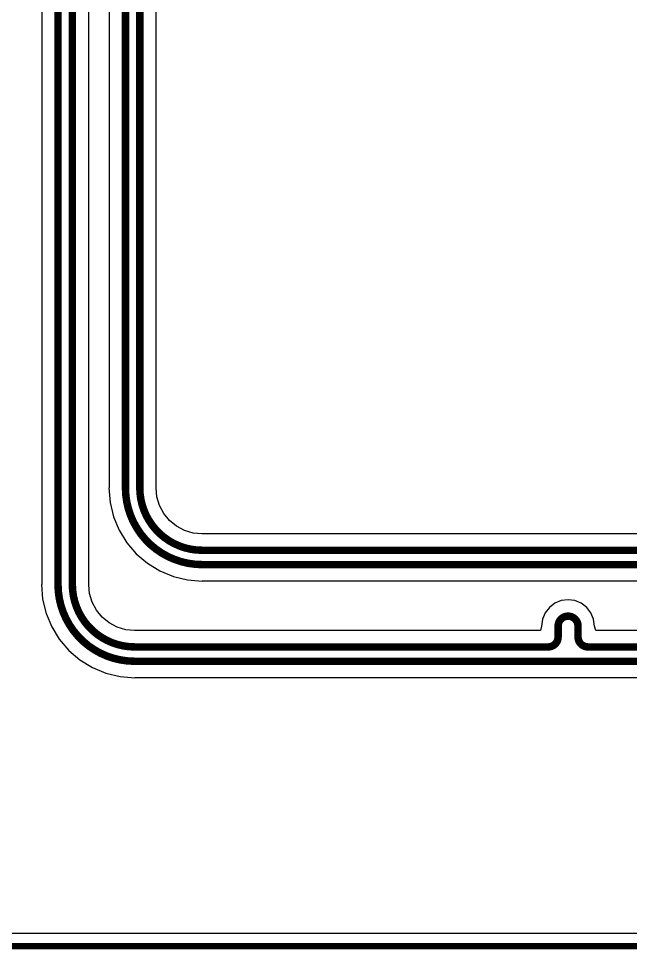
# Model space of a CAD drawing. Header units: inches. Extents: x 0 to 289, y 0 to 168.
# Drawn here: x 43.4 to 68.33, y -0.13 to 37.78 of the extents above; entities that cross this region are included whole.
import ezdxf

# ---------------------------------------------------------------- set-up
doc = ezdxf.new("R2010")
doc.units = ezdxf.units.IN
for name, color, linetype in [('Board Outline', 216, 'Continuous'), ('Bottom Layer', 5, 'Continuous'), ('Dimension', 6, 'Continuous'), ('Top Layer', 1, 'Continuous')]:
    doc.layers.add(name, color=color, linetype=linetype)

msp = doc.modelspace()

# ---------------------------------------------------------------- linework, layer by layer
at = {"layer": 'Board Outline'}
msp.add_lwpolyline([(0, 0, 0.254, 0.254, 0), (145.27, 0, 0.254, 0.254, 0)], format="xyseb", dxfattribs=at)
at = {"layer": 'Bottom Layer'}
for p, q in [((47.086, 73.66), (47.086, 18.669)), ((49.002, 18.669), (49.002, 73.66)), ((44.338, 71.501), (44.338, 14.732)), ((46.254, 14.732), (46.254, 71.501)), ((47.086, 18.669), (47.08, 18.669)), ((47.08, 18.669), (47.127, 18.075)), ((49.001, 18.66), (49.002, 18.669)), ((49.036, 18.303), (49.001, 18.66)), ((49.143, 17.951), (49.036, 18.303)), ((47.127, 18.075), (47.266, 17.496)), ((49.316, 17.627), (49.143, 17.951)), ((47.266, 17.496), (47.494, 16.946)), ((49.55, 17.343), (49.316, 17.627)), ((49.834, 17.109), (49.55, 17.343)), ((50.158, 16.936), (49.834, 17.109)), ((47.494, 16.946), (47.805, 16.438)), ((50.51, 16.829), (50.158, 16.936)), ((50.867, 16.794), (50.51, 16.829)), ((50.876, 16.795), (50.867, 16.794)), ((112.675, 16.795), (50.876, 16.795)), ((47.805, 16.438), (48.192, 15.985)), ((48.192, 15.985), (48.645, 15.598)), ((48.645, 15.598), (49.153, 15.286)), ((49.153, 15.286), (49.703, 15.059)), ((49.703, 15.059), (50.282, 14.919)), ((50.282, 14.919), (50.876, 14.873)), ((50.876, 14.873), (50.876, 14.879)), ((50.876, 14.879), (121.712, 14.879)), ((44.338, 14.732), (44.332, 14.732)), ((44.332, 14.732), (44.378, 14.138)), ((46.253, 14.723), (46.254, 14.732)), ((46.288, 14.366), (46.253, 14.723)), ((44.378, 14.138), (44.518, 13.559)), ((46.395, 14.014), (46.288, 14.366)), ((65.507, 14.079), (65.248, 13.971)), ((65.786, 14.115), (65.507, 14.079)), ((66.064, 14.079), (65.786, 14.115)), ((66.324, 13.971), (66.064, 14.079)), ((46.568, 13.69), (46.395, 14.014)), ((46.802, 13.406), (46.568, 13.69)), ((65.025, 13.8), (64.854, 13.577)), ((65.248, 13.971), (65.025, 13.8)), ((66.547, 13.8), (66.324, 13.971)), ((66.718, 13.577), (66.547, 13.8)), ((44.518, 13.559), (44.746, 13.009)), ((47.086, 13.172), (46.802, 13.406)), ((64.747, 13.318), (64.71, 13.039)), ((64.854, 13.577), (64.747, 13.318)), ((66.825, 13.318), (66.718, 13.577)), ((66.862, 13.039), (66.825, 13.318)), ((44.746, 13.009), (45.057, 12.501)), ((47.41, 12.999), (47.086, 13.172)), ((47.762, 12.892), (47.41, 12.999)), ((48.119, 12.857), (47.762, 12.892)), ((64.71, 13.039), (64.657, 12.858)), ((64.71, 13.039), (64.71, 13.039)), ((66.915, 12.858), (66.862, 13.039)), ((66.862, 13.039), (66.862, 13.039)), ((48.128, 12.858), (48.119, 12.857)), ((64.657, 12.858), (48.128, 12.858)), ((70.927, 12.858), (66.915, 12.858)), ((45.057, 12.501), (45.444, 12.048)), ((45.444, 12.048), (45.897, 11.661)), ((45.897, 11.661), (46.405, 11.349)), ((46.405, 11.349), (46.955, 11.122)), ((46.955, 11.122), (47.534, 10.982)), ((47.534, 10.982), (48.128, 10.936)), ((48.128, 10.936), (48.128, 10.942)), ((48.128, 10.942), (70.927, 10.942)), ((144.752, 0.518), (0.518, 0.518))]:
    msp.add_line(p, q, dxfattribs=at)
for points in [[(47.752, 18.669, 0.305, 0.305, 0), (47.752, 73.66, 0.305, 0.305, 0)], [(48.336, 18.669, 0.305, 0.305, 0), (48.336, 73.66, 0.305, 0.305, 0)], [(45.004, 14.732, 0.305, 0.305, 0), (45.004, 71.501, 0.305, 0.305, 0)], [(45.588, 14.732, 0.305, 0.305, 0), (45.588, 71.501, 0.305, 0.305, 0)], [(50.876, 15.545, 0.305, 0.305, -0.414214), (47.752, 18.669, 0.305, 0.305, 0)], [(50.876, 16.129, 0.305, 0.305, -0.414214), (48.336, 18.669, 0.305, 0.305, 0)], [(50.876, 16.129, 0.305, 0.305, 0), (112.793, 16.129, 0.305, 0.305, 0)], [(50.876, 15.545, 0.305, 0.305, 0), (121.712, 15.545, 0.305, 0.305, 0)], [(48.128, 11.608, 0.305, 0.305, -0.414214), (45.004, 14.732, 0.305, 0.305, 0)], [(48.128, 12.192, 0.305, 0.305, -0.414214), (45.588, 14.732, 0.305, 0.305, 0)], [(65.38, 13.039, 0.305, 0.305, -1), (66.192, 13.039, 0.305, 0.305, 0)], [(65.38, 12.598, 0.305, 0.305, 0), (65.38, 13.039, 0.305, 0.305, 0)], [(66.192, 12.598, 0.305, 0.305, 0), (66.192, 13.039, 0.305, 0.305, 0)], [(65.38, 12.598, 0.305, 0.305, -0.414214), (64.973, 12.192, 0.305, 0.305, 0)], [(66.599, 12.192, 0.305, 0.305, -0.414214), (66.192, 12.598, 0.305, 0.305, 0)], [(48.128, 12.192, 0.305, 0.305, 0), (63.454, 12.192, 0.305, 0.305, 0)], [(63.454, 12.192, 0.305, 0.305, 0), (64.973, 12.192, 0.305, 0.305, 0)], [(66.599, 12.192, 0.305, 0.305, 0), (67.564, 12.192, 0.305, 0.305, 0)], [(67.564, 12.192, 0.305, 0.305, 0), (71.122, 12.192, 0.305, 0.305, 0)], [(48.128, 11.608, 0.305, 0.305, 0), (71.122, 11.608, 0.305, 0.305, 0)]]:
    msp.add_lwpolyline(points, format="xyseb", dxfattribs=at)
for points in [[(47.676, 18.669, 0.152, 0.152, 1), (47.828, 18.669, 0.152, 0.152, 1)], [(47.676, 18.669, 0.152, 0.152, 1), (47.828, 18.669, 0.152, 0.152, 1)], [(48.26, 18.669, 0.152, 0.152, 1), (48.412, 18.669, 0.152, 0.152, 1)], [(48.26, 18.669, 0.152, 0.152, 1), (48.412, 18.669, 0.152, 0.152, 1)], [(50.8, 16.129, 0.152, 0.152, 1), (50.952, 16.129, 0.152, 0.152, 1)], [(50.8, 16.129, 0.152, 0.152, 1), (50.952, 16.129, 0.152, 0.152, 1)], [(50.8, 15.545, 0.152, 0.152, 1), (50.952, 15.545, 0.152, 0.152, 1)], [(50.8, 15.545, 0.152, 0.152, 1), (50.952, 15.545, 0.152, 0.152, 1)], [(44.928, 14.732, 0.152, 0.152, 1), (45.08, 14.732, 0.152, 0.152, 1)], [(44.928, 14.732, 0.152, 0.152, 1), (45.08, 14.732, 0.152, 0.152, 1)], [(45.512, 14.732, 0.152, 0.152, 1), (45.664, 14.732, 0.152, 0.152, 1)], [(45.512, 14.732, 0.152, 0.152, 1), (45.664, 14.732, 0.152, 0.152, 1)], [(65.303, 13.039, 0.152, 0.152, 1), (65.456, 13.039, 0.152, 0.152, 1)], [(65.303, 13.039, 0.152, 0.152, 1), (65.456, 13.039, 0.152, 0.152, 1)], [(66.116, 13.039, 0.152, 0.152, 1), (66.269, 13.039, 0.152, 0.152, 1)], [(66.116, 13.039, 0.152, 0.152, 1), (66.269, 13.039, 0.152, 0.152, 1)], [(65.303, 12.598, 0.152, 0.152, 1), (65.456, 12.598, 0.152, 0.152, 1)], [(65.303, 12.598, 0.152, 0.152, 1), (65.456, 12.598, 0.152, 0.152, 1)], [(66.116, 12.598, 0.152, 0.152, 1), (66.269, 12.598, 0.152, 0.152, 1)], [(66.116, 12.598, 0.152, 0.152, 1), (66.269, 12.598, 0.152, 0.152, 1)], [(48.052, 12.192, 0.152, 0.152, 1), (48.204, 12.192, 0.152, 0.152, 1)], [(48.052, 12.192, 0.152, 0.152, 1), (48.204, 12.192, 0.152, 0.152, 1)], [(63.378, 12.192, 0.152, 0.152, 1), (63.53, 12.192, 0.152, 0.152, 1)], [(63.378, 12.192, 0.152, 0.152, 1), (63.53, 12.192, 0.152, 0.152, 1)], [(64.897, 12.192, 0.152, 0.152, 1), (65.049, 12.192, 0.152, 0.152, 1)], [(64.897, 12.192, 0.152, 0.152, 1), (65.049, 12.192, 0.152, 0.152, 1)], [(66.523, 12.192, 0.152, 0.152, 1), (66.675, 12.192, 0.152, 0.152, 1)], [(66.523, 12.192, 0.152, 0.152, 1), (66.675, 12.192, 0.152, 0.152, 1)], [(67.488, 12.192, 0.152, 0.152, 1), (67.64, 12.192, 0.152, 0.152, 1)], [(67.488, 12.192, 0.152, 0.152, 1), (67.64, 12.192, 0.152, 0.152, 1)], [(48.052, 11.608, 0.152, 0.152, 1), (48.204, 11.608, 0.152, 0.152, 1)], [(48.052, 11.608, 0.152, 0.152, 1), (48.204, 11.608, 0.152, 0.152, 1)]]:
    msp.add_lwpolyline(points, format="xyseb", close=True, dxfattribs=at)
at = {"layer": 'Dimension'}
msp.add_lwpolyline([(0, 0, 0.0127, 0.0127, 0), (145.27, 0, 0.0127, 0.0127, 0)], format="xyseb", dxfattribs=at)
at = {"layer": 'Top Layer'}
msp.add_line((144.752, 0.518), (0.518, 0.518), dxfattribs=at)

doc.saveas('drawing.dxf')
